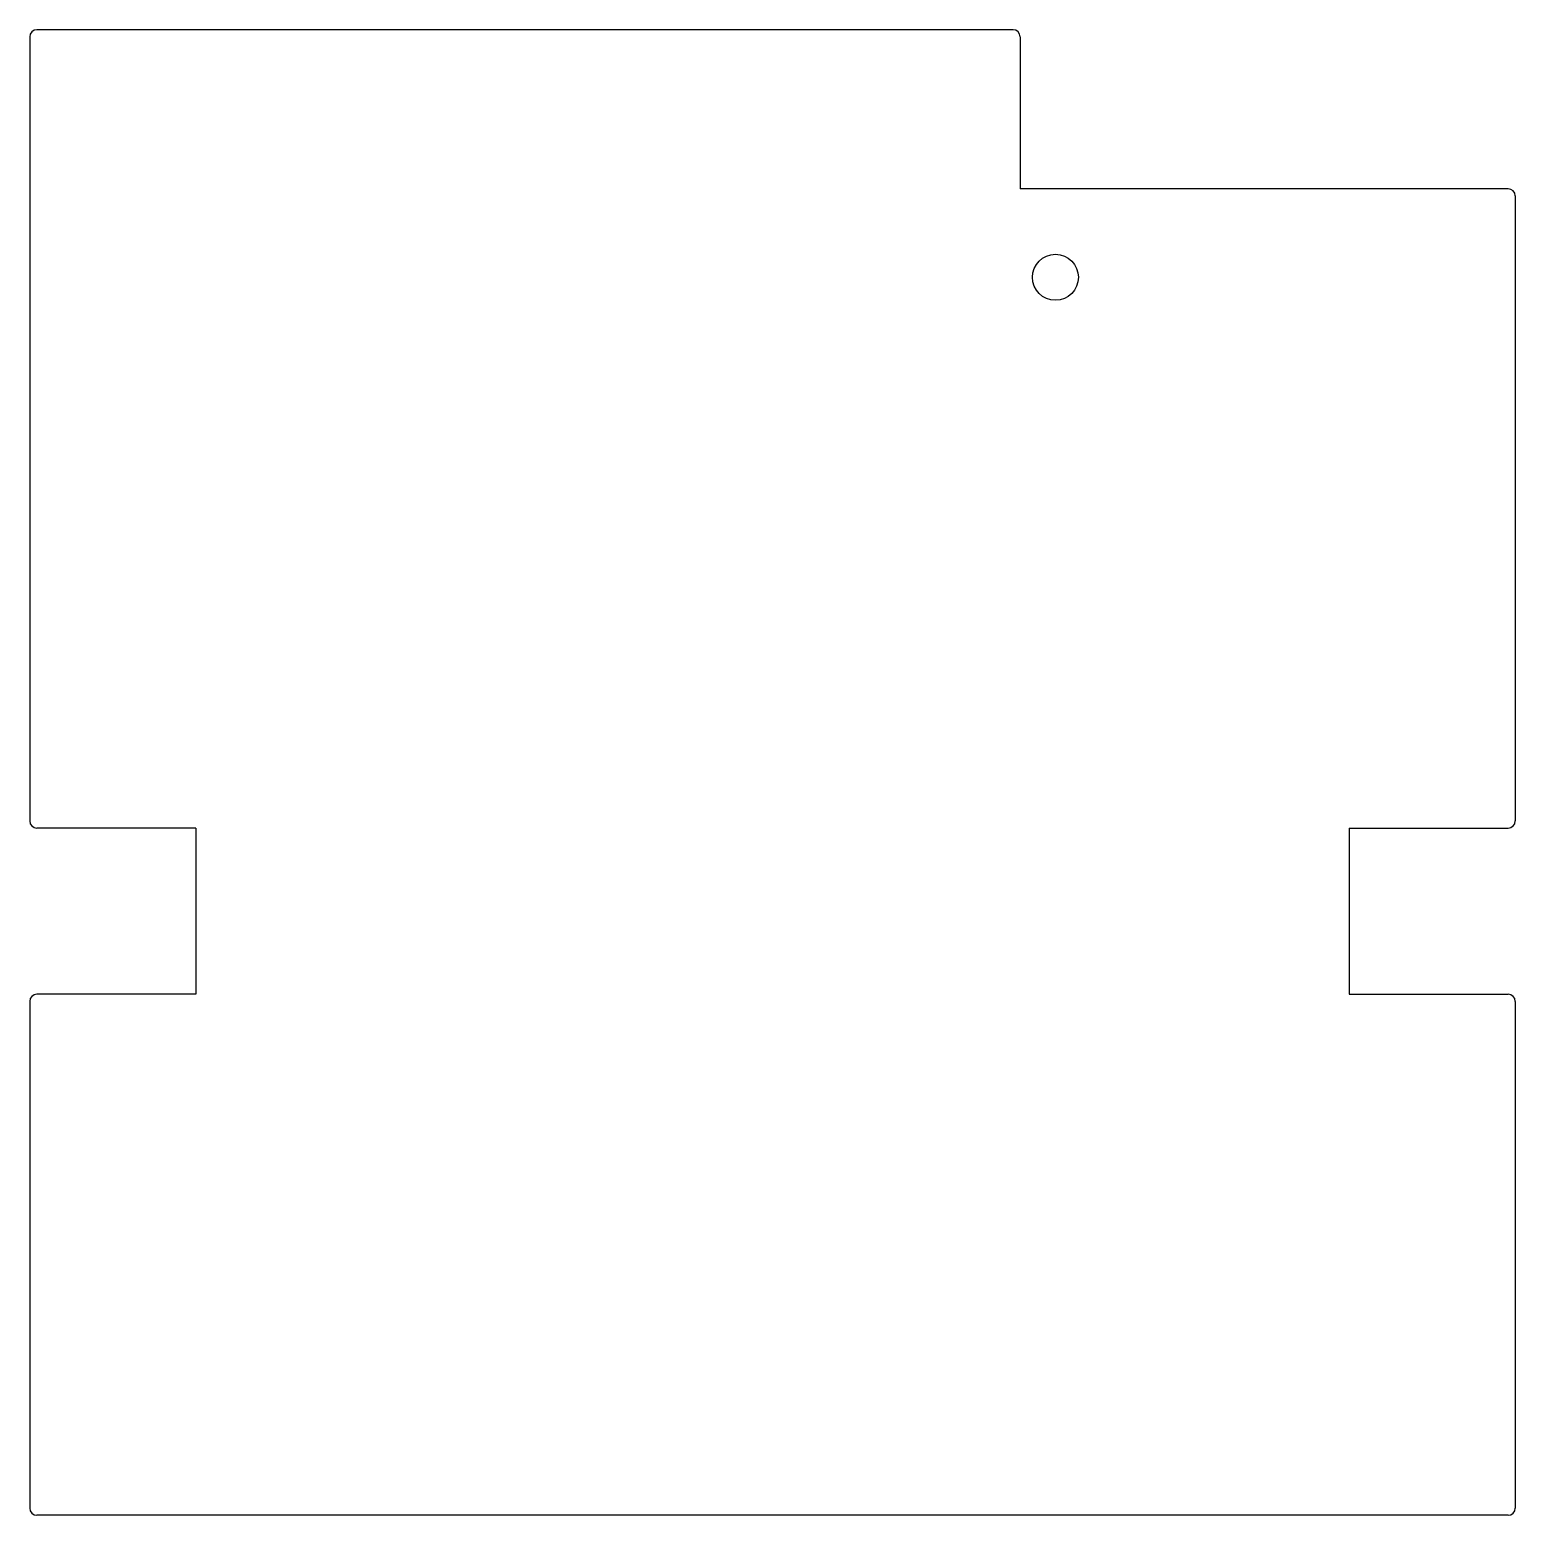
# Model space of a CAD drawing. Header units: inches. Extents: x -210 to 210, y -210 to 210.
import ezdxf

# ---------------------------------------------------------------- set-up
doc = ezdxf.new("R2010")
doc.units = ezdxf.units.IN
doc.header["$MEASUREMENT"] = 0
doc.layers.add('VISIBLE', color=7, linetype='CONTINUOUS')

msp = doc.modelspace()

# ---------------------------------------------------------------- linework, layer by layer
at = {"layer": 'VISIBLE'}
for p, q in [((68, 210), (-208, 210)), ((-210, 208), (-210, -13.7)), ((70, 208), (70, 165)), ((208, 165), (70, 165)), ((210, 163), (210, -13.7)), ((-163, -15.7), (-208, -15.7)), ((-163, -15.7), (-163, -62.7)), ((163, -15.7), (163, -62.7)), ((163, -15.7), (208, -15.7)), ((-163, -62.7), (-208, -62.7)), ((163, -62.7), (208, -62.7)), ((-210, -64.7), (-210, -208)), ((210, -64.7), (210, -208)), ((208, -210), (-208, -210))]:
    msp.add_line(p, q, dxfattribs=at)
msp.add_circle((80, 140), 6.5, dxfattribs=at)
for centre, start, end in [((-208, 208), 90, 180), ((68, 208), 0, 90), ((208, 163), 0, 90), ((-208, -13.7), 180, 270), ((208, -13.7), 270, 0), ((-208, -64.7), 90, 180), ((208, -64.7), 0, 90), ((-208, -208), 180, 270), ((208, -208), 270, 0)]:
    msp.add_arc(centre, 2, start, end, dxfattribs=at)

doc.saveas('drawing.dxf')
